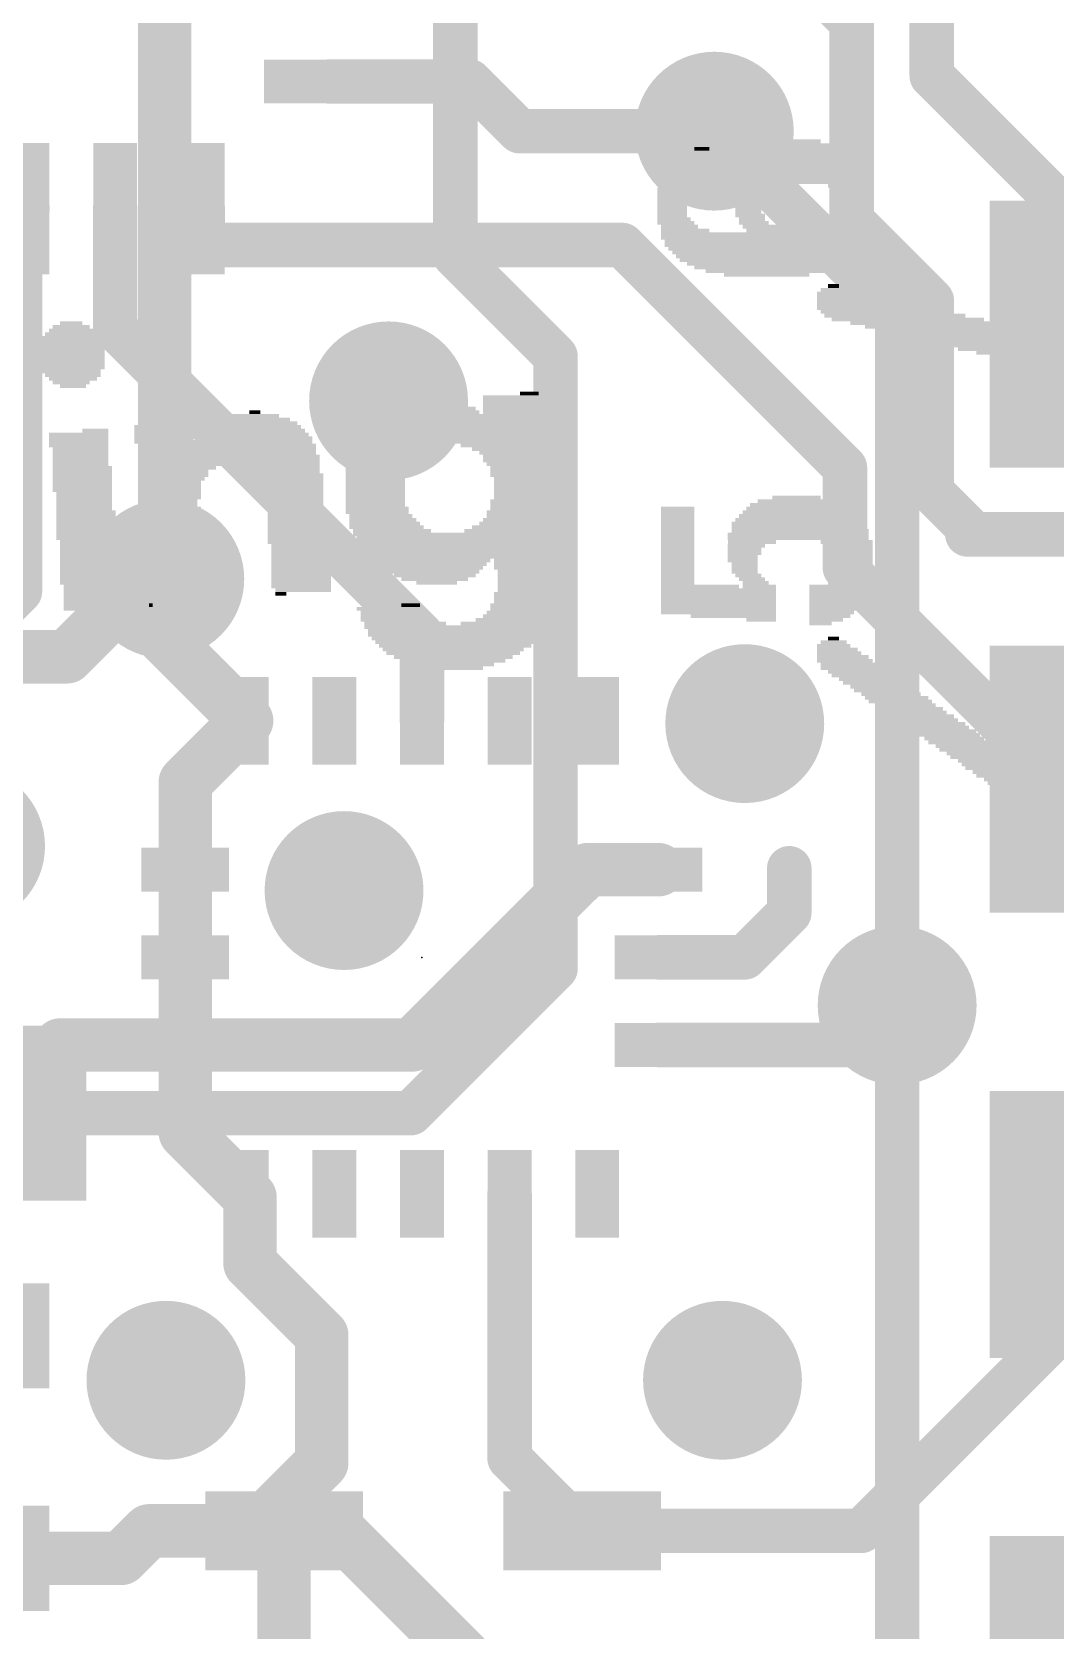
# Model space of a CAD drawing. Extents: x -30.9 to 32.9, y -36.3 to 40.7.
# Drawn here: x 2.28 to 8.12, y -14.12 to -5.01 of the extents above; entities that cross this region are included whole.
import ezdxf

# ---------------------------------------------------------------- set-up
doc = ezdxf.new("R2010")
doc.units = 0
for name, color, linetype in [('1', 12, 'CONTINUOUS'), ('16', 5, 'CONTINUOUS'), ('18', 110, 'CONTINUOUS'), ('200', 132, 'CONTINUOUS'), ('23', 40, 'CONTINUOUS')]:
    doc.layers.add(name, color=color, linetype=linetype)

# ---------------------------------------------------------------- blocks, each defined once
blk = doc.blocks.new('RECT')
blk.add_solid([(-0.5, -0.5), (0.5, -0.5), (-0.5, 0.5), (0.5, 0.5)])
blk = doc.blocks.new('ROUNDV')
at = {"const_width": 0.5}
blk.add_lwpolyline([(0, -0.25, 1), (0, 0.25, 1), (0, -0.25)], format="xyb", dxfattribs=at)

msp = doc.modelspace()

# ---------------------------------------------------------------- linework, layer by layer
at = {"layer": '1'}
for points, const_width in [([(7.4168, -4.6228), (7.4168, -5.2578)], 0.254), ([(6.7966, -4.79), (6.9596, -4.953)], 0.254), ([(6.9596, -4.953), (6.9596, -6.0822)], 0.254), ([(3.983, -5.29), (4.782, -5.29)], 0.254), ([(4.782, -5.29), (5.0654, -5.5734)], 0.254), ([(7.4168, -5.2578), (8.89, -6.731)], 0.254), ([(5.0654, -5.5734), (6.1762, -5.5734)], 0.254), ([(2.258, -6.015), (2.2152, -6.0578)], 0.254), ([(2.758, -6.6997), (2.758, -6.015)], 0.254), ([(3.258, -6.179), (3.258, -6.015)], 0.254), ([(2.2152, -6.0578), (2.2152, -8.1988)], 0.254), ([(6.9596, -6.0822), (7.4168, -6.5394)], 0.254), ([(3.302, -6.223), (3.258, -6.179)], 0.254), ([(5.6515, -6.223), (3.302, -6.223)], 0.254), ([(6.9215, -7.493), (5.6515, -6.223)], 0.254), ([(7.4168, -6.5394), (7.4168, -7.6298)], 0.254), ([(4.5085, -8.4502), (2.758, -6.6997)], 0.254), ([(6.9215, -8.0645), (6.9215, -7.493)], 0.254), ([(7.4168, -7.6298), (7.62, -7.833)], 0.254), ([(7.62, -7.833), (7.62, -7.874)], 0.254), ([(7.62, -7.874), (15.072, -7.874)], 0.254), ([(3.0414, -8.128), (3.0414, -8.4699)], 0.3048), ([(8.128, -9.271), (6.9215, -8.0645)], 0.254), ([(2.2152, -8.1988), (1.27, -9.144)], 0.254), ([(3.0414, -8.4699), (3.5085, -8.937)], 0.3048), ([(4.5085, -8.937), (4.5085, -8.4502)], 0.254), ([(3.5085, -8.937), (3.1585, -9.287)], 0.3048), ([(3.1585, -9.287), (3.1585, -9.787)], 0.3048), ([(8.128, -9.271), (9.271, -9.271)], 0.254), ([(7.874, -9.398), (9.144, -9.398)], 0.254), ([(3.1585, -9.787), (3.1585, -10.287)], 0.3048), ([(5.453, -9.787), (4.453, -10.787)], 0.3048), ([(5.8585, -9.787), (5.453, -9.787)], 0.3048), ([(6.604, -10.033), (6.604, -9.779)], 0.254), ([(6.35, -10.287), (6.604, -10.033)], 0.254), ([(3.1585, -10.287), (3.1585, -10.787)], 0.3048), ([(5.8585, -10.287), (6.35, -10.287)], 0.254), ([(6.993, -10.787), (7.2194, -10.5606)], 0.254), ([(2.0565, -11.176), (2.4455, -10.787)], 0.3048), ([(2.4455, -10.787), (3.1585, -10.787)], 0.3048), ([(3.1585, -10.787), (3.1585, -11.287)], 0.3048), ([(3.1585, -10.787), (4.453, -10.787)], 0.3048), ([(5.8585, -10.787), (6.993, -10.787)], 0.254), ([(3.1585, -11.287), (3.5085, -11.637)], 0.3048), ([(3.5085, -11.637), (3.5279, -11.6564)], 0.3048), ([(3.5279, -11.6564), (3.5279, -12.0343)], 0.3048), ([(5.0085, -11.637), (5.0085, -13.1455)], 0.254), ([(7.015, -13.559), (8.763, -11.811)], 0.254), ([(8.763, -11.811), (8.128, -11.811)], 0.254), ([(3.5279, -12.0343), (3.937, -12.4434)], 0.3048), ([(3.937, -12.4434), (3.937, -13.171)], 0.3048), ([(3.937, -13.171), (3.6355, -13.4725)], 0.3048), ([(5.0085, -13.1455), (5.422, -13.559)], 0.254), ([(3.6355, -13.4725), (3.722, -13.559)], 0.3048), ([(2.794, -13.716), (2.951, -13.559)], 0.3048), ([(2.951, -13.559), (3.722, -13.559)], 0.3048), ([(3.722, -13.559), (4.034, -13.559)], 0.3048), ([(3.722, -14.459), (3.722, -13.559)], 0.3048), ([(4.034, -13.559), (4.953, -14.478)], 0.3048), ([(5.422, -13.559), (7.015, -13.559)], 0.254), ([(1.283, -13.716), (2.794, -13.716)], 0.3048)]:
    msp.add_lwpolyline(points, dxfattribs=dict(at, const_width=const_width))
for points, const_width in [([(7.0231, -4.953, 1), (6.8961, -4.953)], 0.127), ([(6.9147, -4.9979, 1), (7.0045, -4.9081)], 0.127), ([(3.983, -5.2265, 1), (3.983, -5.3535)], 0.127), ([(4.8269, -5.2451, 1), (4.7371, -5.3349)], 0.127), ([(4.782, -5.3535, 1), (4.782, -5.2265)], 0.127), ([(7.4617, -5.2129, 1), (7.3719, -5.3027)], 0.127), ([(7.3533, -5.2578, 1), (7.4803, -5.2578)], 0.127), ([(5.0654, -5.5099, 1), (5.0654, -5.6369)], 0.127), ([(5.0205, -5.6183, 1), (5.1103, -5.5285)], 0.127), ([(6.1762, -5.6369, 1), (6.1762, -5.5099)], 0.127), ([(2.3029, -6.0599, 1), (2.2131, -5.9701)], 0.127), ([(2.8215, -6.015, 1), (2.6945, -6.015)], 0.127), ([(3.3215, -6.015, 1), (3.1945, -6.015)], 0.127), ([(2.2787, -6.0578, 1), (2.1517, -6.0578)], 0.127), ([(2.1703, -6.0129, 1), (2.2601, -6.1027)], 0.127), ([(7.0045, -6.0373, 1), (6.9147, -6.1271)], 0.127), ([(3.3029, -6.1341, 1), (3.2131, -6.2239)], 0.127), ([(3.302, -6.1595, 1), (3.302, -6.2865)], 0.127), ([(5.6964, -6.1781, 1), (5.6066, -6.2679)], 0.127), ([(5.6515, -6.2865, 1), (5.6515, -6.1595)], 0.127), ([(6.8961, -6.0822, 1), (7.0231, -6.0822)], 0.127), ([(3.1945, -6.179, 1), (3.3215, -6.179)], 0.127), ([(3.2571, -6.2679, 1), (3.3469, -6.1781)], 0.127), ([(7.4803, -6.5394, 1), (7.3533, -6.5394)], 0.127), ([(7.3719, -6.5843, 1), (7.4617, -6.4945)], 0.127), ([(2.8029, -6.6548, 1), (2.7131, -6.7446)], 0.127), ([(2.6945, -6.6997, 1), (2.8215, -6.6997)], 0.127), ([(6.985, -7.493, 1), (6.858, -7.493)], 0.127), ([(6.8766, -7.5379, 1), (6.9664, -7.4481)], 0.127), ([(7.4617, -7.5849, 1), (7.3719, -7.6747)], 0.127), ([(7.3533, -7.6298, 1), (7.4803, -7.6298)], 0.127), ([(7.6835, -7.833, 1), (7.5565, -7.833)], 0.127), ([(7.62, -7.8105, 1), (7.62, -7.9375)], 0.127), ([(7.5751, -7.8779, 1), (7.6649, -7.7881)], 0.127), ([(7.5565, -7.874, 1), (7.6835, -7.874)], 0.127), ([(3.1176, -8.128, 1), (2.9652, -8.128)], 0.1524), ([(6.9664, -8.0196, 1), (6.8766, -8.1094)], 0.127), ([(6.858, -8.0645, 1), (6.985, -8.0645)], 0.127), ([(2.2601, -8.2437, 1), (2.1703, -8.1539)], 0.127), ([(2.1517, -8.1988, 1), (2.2787, -8.1988)], 0.127), ([(3.0953, -8.416, 1), (2.9875, -8.5238)], 0.1524), ([(4.572, -8.4502, 1), (4.445, -8.4502)], 0.127), ([(4.4636, -8.4951, 1), (4.5534, -8.4053)], 0.127), ([(2.9652, -8.4699, 1), (3.1176, -8.4699)], 0.1524), ([(3.5624, -8.9909, 1), (3.4546, -8.8831)], 0.1524), ([(3.4546, -8.9909, 1), (3.5624, -8.8831)], 0.1524), ([(4.445, -8.937, 1), (4.572, -8.937)], 0.127), ([(3.2347, -9.287, 1), (3.0823, -9.287)], 0.1524), ([(3.1046, -9.2331, 1), (3.2124, -9.3409)], 0.1524), ([(8.128, -9.2075, 1), (8.128, -9.3345)], 0.127), ([(8.0831, -9.3159, 1), (8.1729, -9.2261)], 0.127), ([(7.874, -9.3345, 1), (7.874, -9.4615)], 0.127), ([(3.2347, -9.787, 1), (3.0823, -9.787)], 0.1524), ([(5.453, -9.7108, 1), (5.453, -9.8632)], 0.1524), ([(5.5069, -9.8409, 1), (5.3991, -9.7331)], 0.1524), ([(5.8585, -9.8632, 1), (5.8585, -9.7108)], 0.1524), ([(6.6675, -9.779, 1), (6.5405, -9.779)], 0.127), ([(3.0823, -9.787, 1), (3.2347, -9.787)], 0.1524), ([(6.6489, -10.0779, 1), (6.5591, -9.9881)], 0.127), ([(6.5405, -10.033, 1), (6.6675, -10.033)], 0.127), ([(3.2347, -10.287, 1), (3.0823, -10.287)], 0.1524), ([(3.0823, -10.287, 1), (3.2347, -10.287)], 0.1524), ([(5.8585, -10.2235, 1), (5.8585, -10.3505)], 0.127), ([(6.3051, -10.2421, 1), (6.3949, -10.3319)], 0.127), ([(6.35, -10.3505, 1), (6.35, -10.2235)], 0.127), ([(7.2643, -10.6055, 1), (7.1745, -10.5157)], 0.127), ([(2.4455, -10.7108, 1), (2.4455, -10.8632)], 0.1524), ([(2.4994, -10.8409, 1), (2.3916, -10.7331)], 0.1524), ([(3.2347, -10.787, 1), (3.0823, -10.787)], 0.1524), ([(3.1585, -10.7108, 1), (3.1585, -10.8632)], 0.1524), ([(3.1585, -10.8632, 1), (3.1585, -10.7108)], 0.1524), ([(4.3991, -10.7331, 1), (4.5069, -10.8409)], 0.1524), ([(4.453, -10.8632, 1), (4.453, -10.7108)], 0.1524), ([(5.8585, -10.7235, 1), (5.8585, -10.8505)], 0.127), ([(6.993, -10.8505, 1), (6.993, -10.7235)], 0.127), ([(3.0823, -10.787, 1), (3.2347, -10.787)], 0.1524), ([(6.9481, -10.7421, 1), (7.0379, -10.8319)], 0.127), ([(3.2124, -11.2331, 1), (3.1046, -11.3409)], 0.1524), ([(3.0823, -11.287, 1), (3.2347, -11.287)], 0.1524), ([(3.5624, -11.5831, 1), (3.4546, -11.6909)], 0.1524), ([(3.6041, -11.6564, 1), (3.4517, -11.6564)], 0.1524), ([(3.4546, -11.6909, 1), (3.5624, -11.5831)], 0.1524), ([(3.474, -11.7103, 1), (3.5818, -11.6025)], 0.1524), ([(5.072, -11.637, 1), (4.945, -11.637)], 0.127), ([(8.128, -11.7475, 1), (8.128, -11.8745)], 0.127), ([(3.5818, -11.9804, 1), (3.474, -12.0882)], 0.1524), ([(3.4517, -12.0343, 1), (3.6041, -12.0343)], 0.1524), ([(4.0132, -12.4434, 1), (3.8608, -12.4434)], 0.1524), ([(3.8831, -12.4973, 1), (3.9909, -12.3895)], 0.1524), ([(3.9909, -13.2249, 1), (3.8831, -13.1171)], 0.1524), ([(5.0534, -13.1006, 1), (4.9636, -13.1904)], 0.127), ([(3.8608, -13.171, 1), (4.0132, -13.171)], 0.1524), ([(4.945, -13.1455, 1), (5.072, -13.1455)], 0.127), ([(3.6894, -13.4186, 1), (3.5816, -13.5264)], 0.1524), ([(3.5816, -13.4186, 1), (3.6894, -13.5264)], 0.1524), ([(2.951, -13.4828, 1), (2.951, -13.6352)], 0.1524), ([(3.0049, -13.6129, 1), (2.8971, -13.5051)], 0.1524), ([(3.722, -13.4828, 1), (3.722, -13.6352)], 0.1524), ([(3.7982, -13.559, 1), (3.6458, -13.559)], 0.1524), ([(3.6681, -13.6129, 1), (3.7759, -13.5051)], 0.1524), ([(3.722, -13.6352, 1), (3.722, -13.4828)], 0.1524), ([(4.0879, -13.5051, 1), (3.9801, -13.6129)], 0.1524), ([(4.034, -13.6352, 1), (4.034, -13.4828)], 0.1524), ([(5.422, -13.4955, 1), (5.422, -13.6225)], 0.127), ([(5.3771, -13.6039, 1), (5.4669, -13.5141)], 0.127), ([(6.9701, -13.5141, 1), (7.0599, -13.6039)], 0.127), ([(7.015, -13.6225, 1), (7.015, -13.4955)], 0.127), ([(2.794, -13.7922, 1), (2.794, -13.6398)], 0.1524), ([(2.7401, -13.6621, 1), (2.8479, -13.7699)], 0.1524)]:
    msp.add_lwpolyline(points, format="xyb", dxfattribs=dict(at, const_width=const_width))
at = {"layer": '16'}
for points, const_width in [([(3.0414, -3.3086), (3.0414, -8.128)], 0.3048), ([(4.699, -6.2865), (4.699, -4.445)], 0.254), ([(6.1762, -5.5734), (7.2194, -6.6166)], 0.254), ([(4.699, -6.2865), (5.2705, -6.858)], 0.254), ([(7.2194, -6.6166), (7.2194, -10.5606)], 0.254), ([(5.2705, -6.858), (5.2705, -10.3505)], 0.254), ([(2.4831, -8.5725), (2.9276, -8.128)], 0.3048), ([(2.9276, -8.128), (3.0414, -8.128)], 0.3048), ([(1.5783, -8.5725), (2.4831, -8.5725)], 0.3048), ([(5.2705, -10.3505), (4.445, -11.176)], 0.254), ([(7.2194, -10.5606), (7.2194, -14.6246)], 0.254), ([(4.445, -11.176), (1.778, -11.176)], 0.254)]:
    msp.add_lwpolyline(points, dxfattribs=dict(at, const_width=const_width))
for points, const_width in [([(6.2211, -5.5285, 1), (6.1313, -5.6183)], 0.127), ([(4.7439, -6.2416, 1), (4.6541, -6.3314)], 0.127), ([(4.6355, -6.2865, 1), (4.7625, -6.2865)], 0.127), ([(7.2829, -6.6166, 1), (7.1559, -6.6166)], 0.127), ([(7.1745, -6.6615, 1), (7.2643, -6.5717)], 0.127), ([(5.334, -6.858, 1), (5.207, -6.858)], 0.127), ([(5.2256, -6.9029, 1), (5.3154, -6.8131)], 0.127), ([(2.9276, -8.0518, 1), (2.9276, -8.2042)], 0.1524), ([(2.9815, -8.1819, 1), (2.8737, -8.0741)], 0.1524), ([(3.0414, -8.2042, 1), (3.0414, -8.0518)], 0.1524), ([(2.9652, -8.128, 1), (3.1176, -8.128)], 0.1524), ([(2.4292, -8.5186, 1), (2.537, -8.6264)], 0.1524), ([(2.4831, -8.6487, 1), (2.4831, -8.4963)], 0.1524), ([(5.207, -10.3505, 1), (5.334, -10.3505)], 0.127), ([(5.3154, -10.3954, 1), (5.2256, -10.3056)], 0.127), ([(7.2829, -10.5606, 1), (7.1559, -10.5606)], 0.127), ([(7.1559, -10.5606, 1), (7.2829, -10.5606)], 0.127), ([(4.4001, -11.1311, 1), (4.4899, -11.2209)], 0.127), ([(4.445, -11.2395, 1), (4.445, -11.1125)], 0.127)]:
    msp.add_lwpolyline(points, format="xyb", dxfattribs=dict(at, const_width=const_width))
at = {"layer": '23'}
msp.add_point((4.5085, -10.287), dxfattribs=at)

# ---------------------------------------------------------------- block references
at = {"layer": '1'}
for p, xscale, yscale, rotation in [((3.983, -5.29), 0.75, 0.25, 180), ((2.258, -6.015), 0.75, 0.25, 90), ((2.758, -6.015), 0.75, 0.25, 90), ((3.258, -6.015), 0.75, 0.25, 90), ((3.5085, -8.937), 0.5, 0.25, 270), ((4.0085, -8.937), 0.5, 0.25, 270), ((4.5085, -8.937), 0.5, 0.25, 270), ((5.0085, -8.937), 0.5, 0.25, 270), ((5.5085, -8.937), 0.5, 0.25, 270), ((5.8585, -9.787), 0.5, 0.25, 180), ((5.8585, -10.287), 0.5, 0.25, 180), ((5.8585, -10.787), 0.5, 0.25, 180), ((3.5085, -11.637), 0.5, 0.25, 90), ((4.0085, -11.637), 0.5, 0.25, 90), ((4.5085, -11.637), 0.5, 0.25, 90), ((5.0085, -11.637), 0.5, 0.25, 90), ((5.5085, -11.637), 0.5, 0.25, 90), ((1.283, -12.446), 0.6, 2.2, 90), ((3.722, -13.559), 0.45, 0.9, 90), ((5.422, -13.559), 0.45, 0.9, 90), ((1.283, -13.716), 0.6, 2.2, 90)]:
    msp.add_blockref('RECT', p, dxfattribs=dict(at, xscale=xscale, yscale=yscale, rotation=rotation))
for p, xscale, yscale in [((9.271, -6.731), 3.048, 1.524), ((9.271, -9.271), 3.048, 1.524), ((3.1585, -9.787), 0.5, 0.25), ((3.1585, -10.287), 0.5, 0.25), ((3.1585, -10.787), 0.5, 0.25), ((9.017, -11.811), 2.54, 1.524), ((9.017, -14.351), 2.54, 1.524)]:
    msp.add_blockref('RECT', p, dxfattribs=dict(at, xscale=xscale, yscale=yscale))
at = {"layer": '1', "xscale": 1.075, "rotation": 180}
msp.add_blockref('RECT', (2.0565, -11.176), dxfattribs=at)
at = {"layer": '18', "xscale": 0.9064, "yscale": 0.9064}
for p in [(6.1762, -5.5734), (6.1762, -5.5734), (4.318, -7.112), (4.318, -7.112), (3.0414, -8.128), (3.0414, -8.128), (6.35, -8.9535), (6.35, -8.9535), (1.905, -9.652), (1.905, -9.652), (4.064, -9.906), (4.064, -9.906), (7.2194, -10.5606), (7.2194, -10.5606), (3.048, -12.7), (3.048, -12.7), (6.223, -12.7), (6.223, -12.7)]:
    msp.add_blockref('ROUNDV', p, dxfattribs=at)
at = {"layer": '200', "yscale": 0.0212}
for p, xscale in [((6.6556, -5.6525), 0.4233), ((6.6556, -5.6313), 0.254), ((6.0418, -5.7371), 0.2117), ((6.063, -5.716), 0.1693), ((6.0736, -5.6948), 0.1482), ((6.1053, -5.6736), 0.0847), ((6.6556, -5.716), 0.635), ((6.6662, -5.7371), 0.6561), ((6.6662, -5.6948), 0.5715), ((6.6556, -5.6736), 0.508), ((6.0101, -5.843), 0.2752), ((6.0207, -5.8006), 0.254), ((6.0207, -5.8218), 0.254), ((6.0312, -5.7583), 0.2328), ((6.0312, -5.7795), 0.2328), ((6.6662, -5.843), 0.7831), ((6.6556, -5.7795), 0.7196), ((6.6662, -5.8006), 0.7408), ((6.6662, -5.8218), 0.7408), ((6.6662, -5.7583), 0.6985), ((5.9677, -5.9065), 0.2328), ((5.9466, -5.9276), 0.1905), ((6.0101, -5.8641), 0.2752), ((6.0101, -5.8853), 0.2752), ((6.4122, -5.8853), 0.2752), ((6.3805, -5.9065), 0.2117), ((6.6662, -5.8641), 0.7831), ((6.3699, -5.9276), 0.1905), ((6.9414, -5.8853), 0.2328), ((6.9837, -5.9065), 0.1905), ((6.9943, -5.9276), 0.1693), ((5.936, -5.9488), 0.1693), ((5.936, -5.97), 0.1693), ((5.936, -5.9911), 0.1693), ((5.936, -6.0123), 0.1693), ((6.3699, -5.9488), 0.1905), ((6.3593, -5.97), 0.1693), ((6.3593, -5.9911), 0.1693), ((6.3699, -6.0123), 0.1482), ((7.0049, -5.9488), 0.1482), ((7.0049, -5.97), 0.1482), ((7.0049, -5.9911), 0.1482), ((7.0049, -6.0123), 0.1482), ((5.936, -6.0335), 0.1693), ((5.936, -6.0546), 0.1693), ((5.9466, -6.0758), 0.1905), ((5.9572, -6.097), 0.2117), ((5.9783, -6.1181), 0.2117), ((6.3699, -6.0335), 0.1482), ((6.3805, -6.0546), 0.1693), ((6.3911, -6.0758), 0.1482), ((6.4016, -6.097), 0.1693), ((6.444, -6.1181), 0.2117), ((6.952, -6.1181), 0.254), ((6.9731, -6.097), 0.2117), ((6.9943, -6.0546), 0.1693), ((6.9943, -6.0758), 0.1693), ((7.0049, -6.0335), 0.1482), ((6.4651, -6.1604), 1.1853), ((6.4651, -6.1816), 1.1853), ((6.0101, -6.1393), 0.2752), ((6.4651, -6.2028), 1.143), ((6.7086, -6.1393), 0.6985), ((6.4651, -6.224), 1.143), ((6.4651, -6.2451), 1.1006), ((6.4651, -6.2663), 1.0583), ((6.4651, -6.2874), 1.016), ((6.4651, -6.3086), 0.9736), ((6.4757, -6.3298), 0.9101), ((6.4757, -6.3509), 0.8255), ((6.4757, -6.3721), 0.6985), ((6.4757, -6.3933), 0.4868), ((6.8885, -6.4779), 0.2117), ((6.8567, -6.4568), 0.0635), ((6.9202, -6.4991), 0.3175), ((6.9625, -6.5203), 0.4022), ((7.0049, -6.5414), 0.4868), ((7.0578, -6.5626), 0.5926), ((7.1001, -6.5838), 0.6773), ((7.153, -6.6049), 0.7408), ((7.2059, -6.6261), 0.8043), ((7.28, -6.6473), 0.8678), ((2.5071, -6.7531), 0.3387), ((2.5071, -6.7319), 0.2963), ((2.5071, -6.7108), 0.254), ((2.5071, -6.6896), 0.2117), ((2.5071, -6.6684), 0.127), ((7.3753, -6.6684), 0.8466), ((7.4599, -6.6896), 0.8466), ((7.5446, -6.7108), 0.8466), ((7.6293, -6.7319), 0.8466), ((7.7033, -6.7531), 0.7831), ((2.5071, -6.8166), 0.381), ((2.5071, -6.8378), 0.381), ((2.5177, -6.7743), 0.3598), ((2.5177, -6.7954), 0.3598), ((7.7457, -6.7743), 0.6985), ((7.788, -6.7954), 0.6138), ((7.8409, -6.8166), 0.5503), ((7.8833, -6.8378), 0.4233), ((2.5071, -6.8589), 0.381), ((2.5071, -6.8801), 0.381), ((2.5071, -6.9013), 0.381), ((2.5177, -6.9224), 0.3598), ((7.9256, -6.8589), 0.3387), ((7.9679, -6.8801), 0.254), ((7.9997, -6.9013), 0.1482), ((2.5071, -6.9436), 0.3387), ((2.5177, -6.9648), 0.3175), ((2.5177, -6.9859), 0.2752), ((2.5071, -7.0071), 0.2117), ((2.5177, -7.0283), 0.1482), ((4.5708, -7.1129), 0.3598), ((4.5708, -7.0917), 0.2328), ((5.0153, -7.0917), 0.3175), ((5.0153, -7.1129), 0.3175), ((5.1211, -7.0706), 0.1058), ((3.5548, -7.1976), 0.2752), ((3.5548, -7.1764), 0.0635), ((4.719, -7.1976), 0.9525), ((4.5496, -7.1764), 0.5715), ((4.5602, -7.1552), 0.508), ((4.5602, -7.1341), 0.4233), ((5.0259, -7.1341), 0.3387), ((5.0259, -7.1552), 0.3387), ((5.0259, -7.1764), 0.3387), ((2.5495, -7.3034), 0.3387), ((2.6447, -7.2822), 0.1482), ((3.0363, -7.2611), 0.3387), ((3.0363, -7.2822), 0.3387), ((3.0363, -7.3034), 0.3387), ((3.1421, -7.2399), 0.127), ((3.5548, -7.3034), 0.6138), ((3.5548, -7.2822), 0.5715), ((3.5548, -7.2611), 0.5291), ((3.5548, -7.2399), 0.4868), ((3.5548, -7.2187), 0.4022), ((4.6766, -7.2822), 1.0371), ((4.6766, -7.3034), 1.0371), ((4.6872, -7.2611), 1.016), ((4.6978, -7.2399), 0.9948), ((4.7084, -7.2187), 0.9736), ((2.5495, -7.3246), 0.3387), ((2.5495, -7.3457), 0.3387), ((2.5495, -7.3669), 0.3387), ((2.56, -7.3881), 0.3175), ((3.3749, -7.3457), 1.016), ((3.0363, -7.3246), 0.3387), ((3.3961, -7.3669), 1.016), ((3.3961, -7.3881), 1.016), ((3.5548, -7.3246), 0.6561), ((4.3591, -7.3669), 0.4868), ((4.3274, -7.3881), 0.4233), ((4.666, -7.3246), 1.0583), ((4.666, -7.3457), 1.0583), ((4.9624, -7.3669), 0.4657), ((5.0047, -7.3881), 0.4233), ((2.56, -7.4092), 0.3175), ((2.56, -7.4304), 0.3175), ((2.56, -7.4516), 0.3175), ((2.56, -7.4727), 0.3175), ((3.3961, -7.4092), 1.016), ((3.4067, -7.4304), 1.0371), ((3.4067, -7.4516), 1.0371), ((3.1315, -7.4727), 0.4868), ((3.7136, -7.4727), 0.4233), ((4.2639, -7.4727), 0.381), ((4.2956, -7.4092), 0.4022), ((4.2851, -7.4304), 0.381), ((4.2745, -7.4516), 0.3598), ((5.0259, -7.4092), 0.381), ((5.0365, -7.4304), 0.3598), ((5.0365, -7.4516), 0.3598), ((5.047, -7.4727), 0.3387), ((2.5706, -7.4939), 0.3387), ((2.5706, -7.5151), 0.3387), ((2.5706, -7.5362), 0.3387), ((2.5706, -7.5574), 0.3387), ((3.1104, -7.4939), 0.4445), ((3.0892, -7.5151), 0.4022), ((3.0892, -7.5362), 0.4022), ((3.0786, -7.5574), 0.381), ((3.7348, -7.4939), 0.381), ((3.7453, -7.5151), 0.3598), ((3.7665, -7.5362), 0.3598), ((3.7665, -7.5574), 0.3598), ((4.2533, -7.4939), 0.3598), ((4.2533, -7.5151), 0.3598), ((4.2427, -7.5362), 0.3387), ((4.2427, -7.5574), 0.3387), ((5.0576, -7.4939), 0.3175), ((5.0576, -7.5151), 0.3175), ((5.0576, -7.5362), 0.3175), ((5.0682, -7.5574), 0.2963), ((2.5706, -7.5786), 0.3387), ((2.5706, -7.5997), 0.3387), ((2.5706, -7.6209), 0.3387), ((2.5812, -7.6421), 0.3175), ((2.5812, -7.6632), 0.3175), ((3.068, -7.5786), 0.3598), ((3.068, -7.5997), 0.3598), ((3.068, -7.6209), 0.3598), ((3.0786, -7.6421), 0.3387), ((3.0786, -7.6632), 0.3387), ((3.7771, -7.5786), 0.3387), ((3.7771, -7.5997), 0.3387), ((3.7771, -7.6209), 0.3387), ((3.7771, -7.6421), 0.3387), ((3.7771, -7.6632), 0.3387), ((4.2427, -7.5786), 0.3387), ((4.2427, -7.5997), 0.3387), ((4.2427, -7.6209), 0.3387), ((4.2427, -7.6421), 0.3387), ((4.2427, -7.6632), 0.3387), ((5.0682, -7.5786), 0.2963), ((5.0682, -7.5997), 0.2963), ((5.0682, -7.6209), 0.2963), ((5.0682, -7.6421), 0.2963), ((5.0788, -7.6632), 0.3175), ((6.6451, -7.6632), 0.2752), ((2.5812, -7.6844), 0.3175), ((2.5812, -7.7056), 0.3175), ((2.5812, -7.7267), 0.3175), ((2.5918, -7.7479), 0.3387), ((3.0786, -7.7267), 0.3387), ((3.0786, -7.7479), 0.3387), ((3.068, -7.6844), 0.3175), ((3.068, -7.7056), 0.3175), ((3.7877, -7.6844), 0.3175), ((3.7877, -7.7056), 0.3175), ((3.7877, -7.7267), 0.3175), ((3.7877, -7.7479), 0.3175), ((4.2427, -7.6844), 0.3387), ((4.2427, -7.7056), 0.3387), ((4.2533, -7.7267), 0.3598), ((4.2533, -7.7479), 0.3598), ((5.0576, -7.7479), 0.3598), ((5.0682, -7.6844), 0.3387), ((5.0682, -7.7056), 0.3387), ((5.0682, -7.7267), 0.3387), ((5.9677, -7.7267), 0.1905), ((5.9677, -7.7479), 0.1905), ((6.6556, -7.7479), 0.635), ((6.6556, -7.7267), 0.5926), ((6.6556, -7.7056), 0.5503), ((6.6451, -7.6844), 0.4445), ((2.5918, -7.7691), 0.3387), ((2.5918, -7.7902), 0.3387), ((2.5918, -7.8114), 0.3387), ((2.5918, -7.8326), 0.3387), ((3.0786, -7.7691), 0.3387), ((3.0786, -7.7902), 0.3387), ((3.0786, -7.8114), 0.3387), ((3.0786, -7.8326), 0.3387), ((3.7982, -7.7691), 0.3387), ((3.7982, -7.7902), 0.3387), ((3.7982, -7.8114), 0.3387), ((3.7982, -7.8326), 0.3387), ((4.2956, -7.8114), 0.4022), ((4.3062, -7.8326), 0.4233), ((4.2745, -7.7691), 0.3598), ((4.2851, -7.7902), 0.381), ((5.0153, -7.8326), 0.4445), ((5.0364, -7.8114), 0.4021), ((5.047, -7.7902), 0.381), ((5.0576, -7.7691), 0.3598), ((5.9677, -7.7691), 0.1905), ((5.9677, -7.7902), 0.1905), ((5.9677, -7.8114), 0.1905), ((5.9677, -7.8326), 0.1905), ((6.6556, -7.8114), 0.762), ((6.6556, -7.8326), 0.762), ((6.6556, -7.7902), 0.7196), ((6.6556, -7.7691), 0.6773), ((2.5918, -7.8537), 0.3387), ((2.5918, -7.8749), 0.3387), ((2.5918, -7.896), 0.3387), ((2.6024, -7.9172), 0.3175), ((2.6024, -7.9384), 0.3175), ((3.0786, -7.8537), 0.3387), ((3.0786, -7.8749), 0.3387), ((3.0892, -7.896), 0.3175), ((3.0892, -7.9172), 0.3175), ((3.0892, -7.9384), 0.3175), ((3.7982, -7.8537), 0.3387), ((3.7982, -7.8749), 0.3387), ((3.7982, -7.896), 0.3387), ((3.7982, -7.9172), 0.3387), ((3.8088, -7.9384), 0.3175), ((4.6766, -7.8749), 1.1218), ((4.338, -7.8537), 0.4445), ((4.6872, -7.896), 1.1006), ((4.6978, -7.9172), 1.1218), ((4.7084, -7.9384), 1.1006), ((4.9941, -7.8537), 0.4868), ((5.9677, -7.8537), 0.1905), ((5.9677, -7.8749), 0.1905), ((5.9677, -7.896), 0.1905), ((5.9677, -7.9172), 0.1905), ((5.9677, -7.9384), 0.1905), ((6.6556, -7.8749), 0.8043), ((6.6556, -7.896), 0.8043), ((6.3593, -7.9384), 0.2117), ((6.3911, -7.9172), 0.2752), ((6.6662, -7.8537), 0.7831), ((6.9308, -7.9172), 0.2963), ((6.9625, -7.9384), 0.2328), ((2.6024, -7.9595), 0.3175), ((2.6024, -7.9807), 0.3175), ((2.613, -8.0019), 0.3387), ((2.613, -8.023), 0.3387), ((3.0892, -7.9595), 0.3175), ((3.0998, -7.9807), 0.3387), ((3.0998, -8.0019), 0.3387), ((3.0998, -8.023), 0.3387), ((3.8194, -8.023), 0.3387), ((3.8088, -7.9595), 0.3175), ((3.8088, -7.9807), 0.3175), ((3.8088, -8.0019), 0.3175), ((4.719, -7.9595), 1.0795), ((4.719, -7.9807), 1.0795), ((4.7295, -8.0019), 1.0583), ((4.5602, -8.023), 0.6773), ((5.0894, -8.023), 0.3387), ((5.9677, -7.9595), 0.1905), ((5.9677, -7.9807), 0.1905), ((5.9677, -8.0019), 0.1905), ((5.9677, -8.023), 0.1905), ((6.3487, -7.9595), 0.1905), ((6.3487, -7.9807), 0.1905), ((6.3381, -8.0019), 0.1693), ((6.3381, -8.023), 0.1693), ((6.9837, -7.9595), 0.1905), ((6.9837, -7.9807), 0.1905), ((6.9943, -8.0019), 0.1693), ((6.9943, -8.023), 0.1693), ((2.613, -8.0442), 0.3387), ((2.613, -8.0654), 0.3387), ((2.613, -8.0865), 0.3387), ((2.613, -8.1077), 0.3387), ((3.0998, -8.0442), 0.3387), ((3.0998, -8.0654), 0.3387), ((3.0998, -8.0865), 0.3387), ((3.0998, -8.1077), 0.3387), ((3.8194, -8.0442), 0.3387), ((3.8194, -8.0654), 0.3387), ((3.8194, -8.0865), 0.3387), ((3.8194, -8.1077), 0.3387), ((4.5602, -8.0442), 0.635), ((4.5708, -8.0654), 0.5715), ((4.5708, -8.0865), 0.5291), ((4.5814, -8.1077), 0.4656), ((5.0894, -8.0442), 0.3387), ((5.0894, -8.0654), 0.3387), ((5.0999, -8.0865), 0.3175), ((5.0999, -8.1077), 0.3175), ((5.9677, -8.0442), 0.1905), ((5.9677, -8.0654), 0.1905), ((5.9677, -8.0865), 0.1905), ((5.9677, -8.1077), 0.1905), ((6.3487, -8.0442), 0.1482), ((6.3487, -8.0654), 0.1482), ((6.3487, -8.0865), 0.1482), ((6.3699, -8.1077), 0.1482), ((6.9837, -8.1077), 0.1905), ((6.9943, -8.0442), 0.1693), ((6.9943, -8.0654), 0.1693), ((6.9943, -8.0865), 0.1693), ((2.613, -8.1289), 0.3387), ((2.613, -8.15), 0.3387), ((2.6235, -8.1712), 0.3175), ((2.6235, -8.1924), 0.3175), ((2.6235, -8.2135), 0.3175), ((3.0998, -8.1289), 0.3387), ((3.1104, -8.15), 0.3175), ((3.1104, -8.1712), 0.3175), ((3.1104, -8.1924), 0.3175), ((3.1104, -8.2135), 0.3175), ((3.8194, -8.1289), 0.3387), ((3.8194, -8.15), 0.3387), ((3.8194, -8.1712), 0.3387), ((3.703, -8.2135), 0.0635), ((3.83, -8.1924), 0.3175), ((4.5814, -8.1289), 0.381), ((4.592, -8.15), 0.2328), ((5.0894, -8.2135), 0.3387), ((5.0999, -8.1289), 0.3175), ((5.0999, -8.15), 0.3175), ((5.0999, -8.1712), 0.3175), ((5.0999, -8.1924), 0.3175), ((5.9677, -8.1289), 0.1905), ((5.9677, -8.15), 0.1905), ((6.0947, -8.1712), 0.4445), ((6.2006, -8.1924), 0.6561), ((6.2006, -8.2135), 0.6561), ((6.3911, -8.1289), 0.1482), ((6.4122, -8.15), 0.1482), ((6.4334, -8.1712), 0.1905), ((6.8885, -8.1712), 0.3387), ((6.8885, -8.1924), 0.3387), ((6.8885, -8.2135), 0.3387), ((6.952, -8.15), 0.254), ((6.9731, -8.1289), 0.2117), ((2.6235, -8.2347), 0.3175), ((2.6341, -8.2559), 0.3387), ((2.6341, -8.277), 0.3387), ((2.5812, -8.2982), 0.2328), ((3.1209, -8.2347), 0.3387), ((3.0786, -8.2559), 0.254), ((2.9622, -8.277), 0.0212), ((4.3274, -8.2982), 0.381), ((4.4438, -8.277), 0.1058), ((5.0788, -8.277), 0.3598), ((5.0682, -8.2982), 0.3387), ((5.0894, -8.2347), 0.3387), ((5.0894, -8.2559), 0.3387), ((6.2006, -8.2347), 0.6561), ((6.2006, -8.2559), 0.6561), ((6.2006, -8.277), 0.6561), ((6.2006, -8.2982), 0.6561), ((6.8779, -8.2347), 0.3175), ((6.8779, -8.2559), 0.3175), ((6.8673, -8.277), 0.2963), ((6.8567, -8.2982), 0.2752), ((4.3591, -8.3405), 0.4022), ((4.338, -8.3194), 0.3598), ((4.3697, -8.3617), 0.4233), ((4.4121, -8.3829), 0.4657), ((4.9729, -8.3829), 0.4868), ((5.0153, -8.3617), 0.4022), ((5.047, -8.3405), 0.381), ((5.0576, -8.3194), 0.3598), ((6.2006, -8.3194), 0.6561), ((6.2852, -8.3405), 0.4868), ((6.444, -8.3617), 0.1693), ((6.8461, -8.3194), 0.254), ((6.8355, -8.3405), 0.2328), ((6.8144, -8.3617), 0.1905), ((6.7826, -8.3829), 0.127), ((4.6978, -8.404), 1.0371), ((4.6978, -8.4252), 0.9948), ((4.6872, -8.4464), 0.9736), ((4.6978, -8.4675), 0.9525), ((4.6978, -8.4887), 0.9101), ((6.8567, -8.4887), 0.1482), ((6.8567, -8.4675), 0.0635), ((4.6978, -8.5099), 0.8678), ((4.6872, -8.531), 0.8043), ((4.6872, -8.5522), 0.762), ((4.6872, -8.5734), 0.6773), ((6.8567, -8.5099), 0.1905), ((6.9096, -8.5734), 0.2963), ((6.8779, -8.531), 0.2328), ((6.8885, -8.5522), 0.254), ((4.6872, -8.5945), 0.5926), ((4.6766, -8.6157), 0.4868), ((4.6766, -8.6369), 0.3598), ((6.9202, -8.5945), 0.3175), ((6.9414, -8.6157), 0.3175), ((6.9625, -8.6369), 0.3598), ((6.9943, -8.658), 0.3387), ((7.026, -8.6792), 0.3598), ((7.0578, -8.7004), 0.3387), ((7.0895, -8.7215), 0.3598), ((7.1213, -8.7427), 0.3387), ((7.153, -8.7638), 0.3598), ((7.1848, -8.785), 0.3387), ((7.2165, -8.8062), 0.3598), ((7.2377, -8.8273), 0.3598), ((7.2694, -8.8485), 0.3387), ((7.3012, -8.8697), 0.3598), ((7.3329, -8.8908), 0.3387), ((7.3647, -8.912), 0.3598), ((7.3964, -8.9332), 0.3387), ((7.4282, -8.9543), 0.3598), ((7.4599, -8.9755), 0.3387), ((7.4917, -8.9967), 0.3598), ((7.5129, -9.0178), 0.3598), ((7.5446, -9.039), 0.3387), ((7.5764, -9.0602), 0.3598), ((7.6081, -9.0813), 0.3387), ((7.6398, -9.1025), 0.3598), ((7.6716, -9.1237), 0.3387), ((7.7033, -9.1448), 0.3598), ((7.7351, -9.166), 0.3387), ((7.7668, -9.1872), 0.3598), ((7.788, -9.2083), 0.3598), ((7.8198, -9.2295), 0.3387), ((7.8515, -9.2507), 0.3598), ((7.8833, -9.2718), 0.3387), ((7.915, -9.293), 0.3598), ((7.9362, -9.3142), 0.3175), ((7.9468, -9.3353), 0.2963), ((7.9785, -9.3565), 0.2752), ((7.9785, -9.3777), 0.2328), ((7.9997, -9.3988), 0.1905), ((8.0102, -9.42), 0.1693), ((8.0102, -9.4412), 0.127)]:
    msp.add_blockref('RECT', p, dxfattribs=dict(at, xscale=xscale))

doc.saveas('drawing.dxf')
